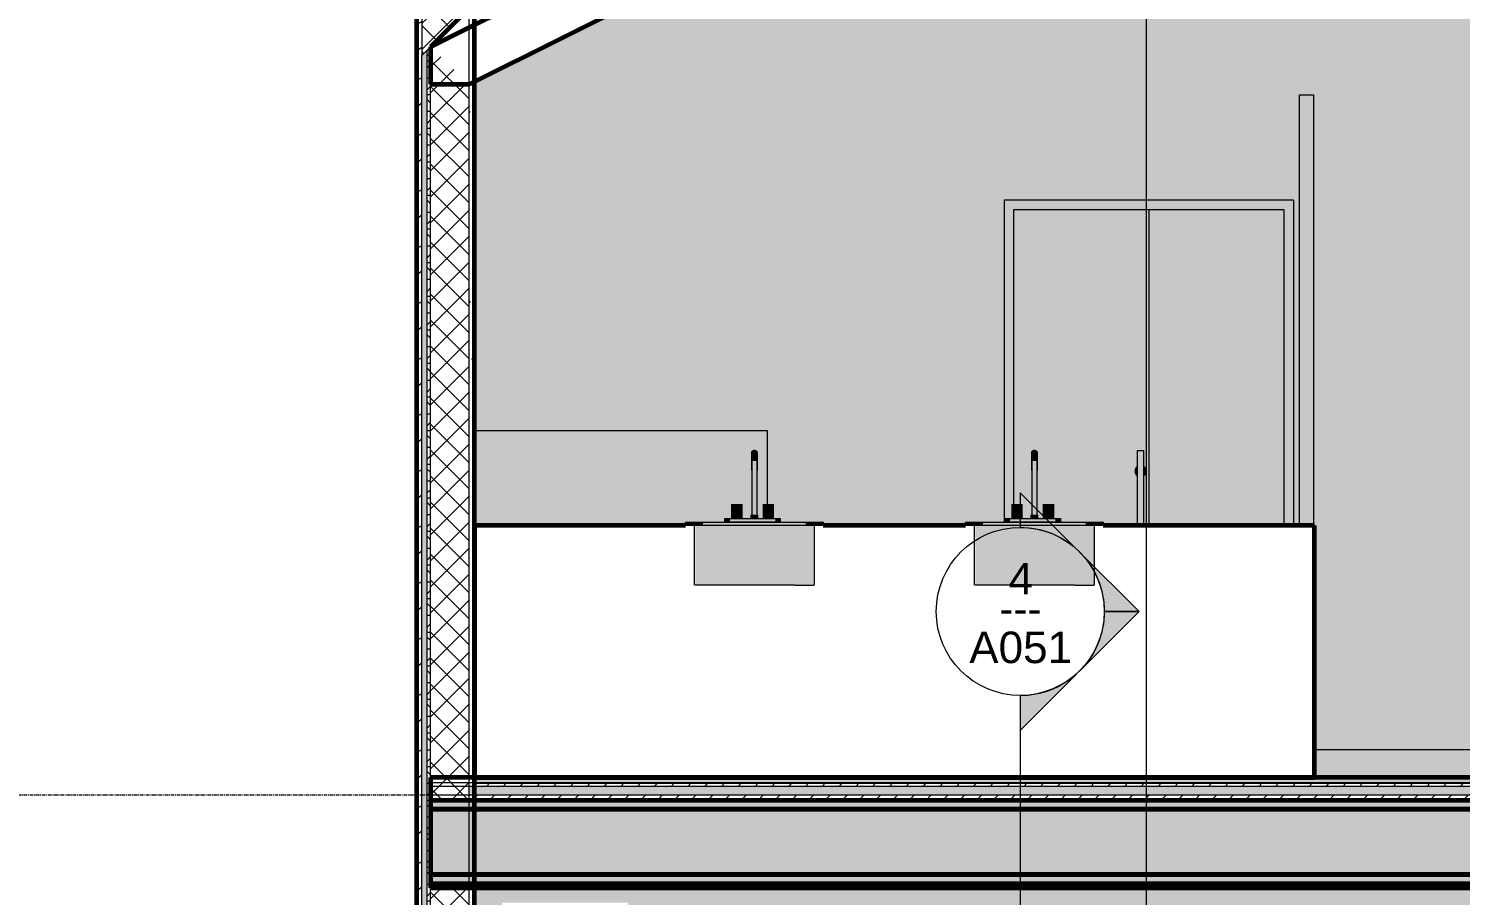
# Model space of a CAD drawing. Header units: inches. Extents: x -9046 to -8234, y -279 to 479.
# Drawn here: x -8933.5 to -8729, y 132.9 to 256.7 of the extents above; entities that cross this region are included whole.
import ezdxf

# ---------------------------------------------------------------- set-up
doc = ezdxf.new("R2010")
doc.units = ezdxf.units.IN
doc.header["$MEASUREMENT"] = 0
doc.linetypes.add('Grid Line 1_2_', pattern=[0.875, 0.5, -0.125, 0.125, -0.125])
for name, color, linetype, lineweight in [('A-DOOR', 31, 'Continuous', 18), ('A-DOOR-1', 31, 'Continuous', 9), ('A-FLOR', 192, 'Continuous', 18), ('A-FLOR-1', 192, 'Continuous', 60), ('A-FLOR-LEVL-1', 51, 'Grid Line 1_2_', 9), ('A-FLOR-MCUT', 51, 'Continuous', 18), ('A-FLOR-PATT-1', 8, 'Continuous', 9), ('A-GENM', 5, 'Continuous', 9), ('A-ROOF', 132, 'Continuous', 18), ('A-ROOF-PATT-1', 132, 'Continuous', 9), ('A-WALL', 113, 'Continuous', 18), ('A-WALL-PATT-1', 111, 'Continuous', 9), ('G-ANNO-SYMB', 111, 'Continuous', 9), ('I-WALL', 2, 'Continuous', 18), ('I-WALL-1', 2, 'Continuous', 60), ('P-SANR-FIXT', 6, 'Continuous', 9), ('Q-CASE', 31, 'Continuous', 9), ('Q-CASE-1', 31, 'Continuous', 60), ('S-BEAM', 12, 'Continuous', 9), ('S-BEAM-1', 12, 'Continuous', 60)]:
    doc.layers.add(name, color=color, linetype=linetype, lineweight=lineweight)
doc.styles.add('Arial_1', font='arial.ttf', dxfattribs={"height": 4.5})
doc.styles.add('Century Gothic', font='ufonts.com_century-gothic.ttf', dxfattribs={"height": 4.5})
pattern_1 = [(0, (-8599.04, 127.346), (15.36, 3.84), [0.634, -10.886, 0.634, -10.886, -61.44]), (0, (-8599.04, 127.346), (15.36, 3.84), [-23.04, 0.634, -22.406, 0.634, -10.886, -26.88]), (0, (-8599.04, 127.346), (15.36, 3.84), [-57.6, 0.634, -7.046, 0.634, -18.566]), (120, (-8593.28, 129.266), (-11.005538, 11.38215), [0.634, -10.886, 0.634, -10.886, -61.44]), (120, (-8593.28, 129.266), (-11.005538, 11.38215), [-23.04, 0.634, -22.406, 0.634, -10.886, -26.88]), (120, (-8593.28, 129.266), (-11.005538, 11.38215), [-57.6, 0.634, -7.046, 0.634, -18.566]), (240, (-8591.36, 136.946), (-4.35446, -15.22215), [0.634, -10.886, 0.634, -10.886, -61.44]), (240, (-8591.36, 136.946), (-4.35446, -15.22215), [-23.04, 0.634, -22.406, 0.634, -10.886, -26.88]), (240, (-8591.36, 136.946), (-4.35446, -15.22215), [-57.6, 0.634, -7.046, 0.634, -18.566])]
pattern_2 = [(45, (-8599.04, 127.346), (-1.856155, 1.856155), []), (135, (-8599.04, 127.346), (-1.856155, -1.856155), [])]
pattern_3 = [(0, (-8599.04, 127.346), (0, 2.399), []), (315, (-8599.04, 127.346), (2.398506, 0), [3.393, -3.393]), (45, (-8599.04, 127.346), (2.398506, 0), [3.393, -3.393])]

# ---------------------------------------------------------------- blocks, each defined once
blk = doc.blocks.new('M_Sink Vanity-Square - 500 x 440mm-2318084-BUILDING SECTION - EAST_WEST - LOOKING SOUTH')
at = {"layer": 'P-SANR-FIXT'}
for points in [[(-8829.92, 194.94), (-8829.82, 194.94), (-8829.82, 196.5), (-8830, 196.45), (-8830.12, 196.34), (-8830.19, 196.15), (-8830.19, 196.03), (-8830.19, 195.47), (-8830.18, 194.94), (-8829.93, 194.94)], [(-8829.66, 194.94), (-8829.45, 194.94), (-8829.45, 195.56), (-8829.47, 196.25), (-8829.56, 196.38), (-8829.66, 196.46), (-8829.82, 196.5), (-8829.82, 194.94), (-8829.69, 194.94)], [(-8830.19, 187.25), (-8829.82, 187.25), (-8829.82, 194.94), (-8830.18, 194.94), (-8830.19, 189.21)], [(-8829.44, 187.25), (-8829.45, 194.94), (-8829.82, 194.94), (-8829.82, 187.25), (-8829.45, 187.25)], [(-8833.07, 186.74), (-8831.57, 186.74), (-8831.57, 188.75), (-8833.07, 188.75), (-8833.07, 186.86)], [(-8827.94, 186.74), (-8827.07, 186.74), (-8827.07, 188.75), (-8828.57, 188.75), (-8828.57, 186.74), (-8827.99, 186.74)], [(-8839.66, 185.75), (-8837.16, 185.75), (-8837.17, 186.25), (-8839.66, 186.25)], [(-8823.9, 185.75), (-8822.48, 185.75), (-8822.48, 186.25), (-8837.16, 186.25), (-8837.16, 185.75), (-8823.98, 185.75)], [(-8833.32, 186.25), (-8833.32, 186.74), (-8834.05, 186.74), (-8834.05, 186.25), (-8833.48, 186.25)], [(-8827.94, 186.25), (-8826.82, 186.25), (-8826.82, 186.74), (-8833.32, 186.74), (-8833.32, 186.25), (-8828.53, 186.25)], [(-8830.32, 186.74), (-8829.32, 186.74), (-8829.32, 187.25), (-8830.32, 187.25), (-8830.32, 186.86)], [(-8826.16, 186.25), (-8826.09, 186.25), (-8826.09, 186.74), (-8826.82, 186.74), (-8826.82, 186.25), (-8826.22, 186.25)], [(-8821.52, 185.75), (-8819.98, 185.75), (-8819.98, 186.25), (-8822.48, 186.25), (-8822.47, 185.75), (-8821.59, 185.75)], [(-8838.26, 177.25), (-8835.66, 177.25), (-8835.66, 185.75), (-8838.26, 185.75), (-8838.26, 179.79)], [(-8823.98, 177.25), (-8823.98, 185.75), (-8835.66, 185.75), (-8835.66, 177.25), (-8828.53, 177.25)], [(-8823.98, 177.25), (-8821.38, 177.25), (-8821.38, 185.75), (-8823.98, 185.75), (-8823.98, 179.79)]]:
    blk.add_hatch(color=256, dxfattribs=at).paths.add_polyline_path(points, flags=0)
for p, q in [((-8830.19, 194.94), (-8830.19, 187.25)), ((-8829.44, 187.25), (-8829.44, 194.94)), ((-8830.19, 193.63), (-8830.19, 192.25)), ((-8830.18, 192.25), (-8830.18, 192.25)), ((-8829.45, 192.25), (-8829.45, 192.25)), ((-8829.44, 192.25), (-8829.44, 193.63)), ((-8833.07, 188.75), (-8833.07, 186.74)), ((-8833.07, 188.75), (-8831.57, 188.75)), ((-8831.57, 186.74), (-8831.57, 188.75)), ((-8828.57, 188.75), (-8828.57, 186.74)), ((-8828.57, 188.75), (-8827.07, 188.75)), ((-8827.07, 186.74), (-8827.07, 188.75)), ((-8839.7, 186.25), (-8839.7, 185.75)), ((-8839.68, 186.25), (-8839.66, 186.25)), ((-8839.66, 186.25), (-8839.66, 185.75)), ((-8839.66, 186.25), (-8837.16, 186.25)), ((-8837.16, 186.25), (-8822.48, 186.25)), ((-8834.07, 186.74), (-8834.07, 186.25)), ((-8834.05, 186.74), (-8833.32, 186.74)), ((-8833.32, 186.74), (-8832.32, 186.74)), ((-8832.32, 186.25), (-8833.32, 186.25)), ((-8832.32, 186.74), (-8827.82, 186.74)), ((-8827.82, 186.25), (-8832.32, 186.25)), ((-8830.32, 187.25), (-8830.32, 186.74)), ((-8830.32, 187.25), (-8829.32, 187.25)), ((-8829.32, 186.74), (-8829.32, 187.25)), ((-8827.82, 186.74), (-8826.82, 186.74)), ((-8826.82, 186.25), (-8827.82, 186.25)), ((-8826.82, 186.74), (-8826.09, 186.74)), ((-8826.07, 186.25), (-8826.07, 186.74)), ((-8822.48, 186.25), (-8819.98, 186.25)), ((-8819.98, 185.75), (-8819.98, 186.25)), ((-8819.98, 186.25), (-8819.96, 186.25)), ((-8819.94, 185.75), (-8819.94, 186.25)), ((-8837.16, 185.75), (-8839.66, 185.75)), ((-8838.41, 185.75), (-8838.41, 177.25)), ((-8822.48, 185.75), (-8837.16, 185.75)), ((-8819.98, 185.75), (-8822.48, 185.75)), ((-8821.23, 177.25), (-8821.23, 185.75)), ((-8835.66, 177.25), (-8838.3, 177.25)), ((-8823.98, 177.25), (-8835.66, 177.25)), ((-8823.98, 177.25), (-8821.34, 177.25))]:
    blk.add_line(p, q, dxfattribs=at)
at = {"layer": 'P-SANR-FIXT', "flags": 128}
for points in [[(-8830.19, 196.14), (-8830.19, 196.15), (-8830.19, 196.17), (-8830.19, 196.18), (-8830.19, 196.2), (-8830.18, 196.21), (-8830.18, 196.23), (-8830.18, 196.24), (-8830.17, 196.26), (-8830.16, 196.27), (-8830.16, 196.28), (-8830.15, 196.3), (-8830.14, 196.31), (-8830.14, 196.32), (-8830.13, 196.34), (-8830.12, 196.35)], [(-8830.1, 196.37), (-8830.09, 196.38), (-8830.08, 196.39), (-8830.07, 196.4), (-8830.06, 196.41), (-8830.05, 196.42), (-8830.03, 196.43), (-8830.02, 196.44), (-8830.01, 196.45), (-8830, 196.46)], [(-8829.97, 196.47), (-8829.96, 196.47), (-8829.94, 196.48), (-8829.93, 196.48), (-8829.91, 196.49), (-8829.9, 196.49), (-8829.88, 196.49), (-8829.87, 196.5), (-8829.85, 196.5), (-8829.84, 196.5)], [(-8829.8, 196.5), (-8829.79, 196.5), (-8829.77, 196.5), (-8829.76, 196.5), (-8829.74, 196.49), (-8829.73, 196.49), (-8829.72, 196.49), (-8829.7, 196.48), (-8829.69, 196.48), (-8829.67, 196.47)], [(-8829.65, 196.46), (-8829.63, 196.45), (-8829.62, 196.44), (-8829.61, 196.43), (-8829.6, 196.43), (-8829.58, 196.42), (-8829.57, 196.41), (-8829.56, 196.4), (-8829.55, 196.39), (-8829.54, 196.38)], [(-8829.52, 196.35), (-8829.51, 196.34), (-8829.5, 196.33), (-8829.5, 196.31), (-8829.49, 196.3), (-8829.48, 196.29), (-8829.48, 196.27), (-8829.47, 196.26), (-8829.46, 196.25), (-8829.46, 196.23), (-8829.46, 196.22), (-8829.45, 196.2), (-8829.45, 196.19), (-8829.45, 196.17), (-8829.45, 196.16), (-8829.44, 196.14), (-8829.44, 196.13)], [(-8830.19, 196.12), (-8830.19, 196.12), (-8830.19, 196.12), (-8830.19, 196.12), (-8830.19, 196.11), (-8830.19, 196.1), (-8830.19, 196.09), (-8830.19, 196.08), (-8830.19, 196.06), (-8830.19, 196.05), (-8830.19, 196.03), (-8830.19, 196.01), (-8830.19, 195.99), (-8830.19, 195.97), (-8830.19, 195.94), (-8830.19, 195.92), (-8830.19, 195.89), (-8830.19, 195.86), (-8830.19, 195.83), (-8830.19, 195.8), (-8830.19, 195.76), (-8830.19, 195.73), (-8830.19, 195.69), (-8830.19, 195.66), (-8830.19, 195.62), (-8830.19, 195.58), (-8830.19, 195.54), (-8830.19, 195.5), (-8830.19, 195.45), (-8830.19, 195.41), (-8830.19, 195.37), (-8830.19, 195.32), (-8830.19, 195.28), (-8830.19, 195.23), (-8830.19, 195.19), (-8830.19, 195.14), (-8830.19, 195.09), (-8830.19, 195.05), (-8830.19, 195), (-8830.19, 194.95), (-8830.19, 194.94)], [(-8830.19, 196.1), (-8830.19, 196.11), (-8830.19, 196.12), (-8830.19, 196.12)], [(-8830.19, 193.63), (-8830.19, 193.72), (-8830.19, 193.82), (-8830.19, 193.92), (-8830.19, 194.02), (-8830.19, 194.12), (-8830.19, 194.22), (-8830.19, 194.32), (-8830.19, 194.41), (-8830.19, 194.51), (-8830.19, 194.6), (-8830.19, 194.69), (-8830.19, 194.78), (-8830.19, 194.87), (-8830.19, 194.95), (-8830.19, 195.04), (-8830.19, 195.12), (-8830.19, 195.2), (-8830.19, 195.27), (-8830.19, 195.35), (-8830.19, 195.42), (-8830.19, 195.49), (-8830.19, 195.55), (-8830.19, 195.61), (-8830.19, 195.67), (-8830.19, 195.73), (-8830.19, 195.78), (-8830.19, 195.83), (-8830.19, 195.88), (-8830.19, 195.92), (-8830.19, 195.96), (-8830.19, 195.99), (-8830.19, 196.02), (-8830.19, 196.05), (-8830.19, 196.07)], [(-8829.44, 194.94), (-8829.44, 194.98), (-8829.44, 195.03), (-8829.44, 195.08), (-8829.44, 195.13), (-8829.44, 195.17), (-8829.44, 195.22), (-8829.44, 195.27), (-8829.44, 195.31), (-8829.44, 195.36), (-8829.44, 195.4), (-8829.44, 195.44), (-8829.44, 195.49), (-8829.44, 195.53), (-8829.44, 195.57), (-8829.44, 195.61), (-8829.44, 195.65), (-8829.44, 195.68), (-8829.44, 195.72), (-8829.44, 195.76), (-8829.44, 195.79), (-8829.44, 195.82), (-8829.44, 195.85), (-8829.44, 195.88), (-8829.44, 195.91), (-8829.44, 195.94), (-8829.44, 195.96), (-8829.44, 195.98), (-8829.44, 196.01), (-8829.44, 196.03), (-8829.44, 196.04), (-8829.44, 196.06), (-8829.44, 196.08), (-8829.44, 196.09), (-8829.44, 196.1), (-8829.44, 196.11), (-8829.44, 196.11), (-8829.44, 196.12), (-8829.44, 196.12), (-8829.44, 196.12), (-8829.44, 196.12)], [(-8829.44, 196.12), (-8829.44, 196.12), (-8829.44, 196.11), (-8829.44, 196.09)], [(-8829.44, 196.05), (-8829.44, 196.03), (-8829.44, 196), (-8829.44, 195.96), (-8829.44, 195.93), (-8829.44, 195.89), (-8829.44, 195.84), (-8829.44, 195.79), (-8829.44, 195.74), (-8829.44, 195.69), (-8829.44, 195.63), (-8829.44, 195.57), (-8829.44, 195.5), (-8829.44, 195.44), (-8829.44, 195.37), (-8829.44, 195.29), (-8829.44, 195.22), (-8829.44, 195.14), (-8829.44, 195.06), (-8829.44, 194.98), (-8829.44, 194.89), (-8829.44, 194.8), (-8829.44, 194.71), (-8829.44, 194.62), (-8829.44, 194.53), (-8829.44, 194.44), (-8829.44, 194.34), (-8829.44, 194.25), (-8829.44, 194.15), (-8829.44, 194.05), (-8829.44, 193.95), (-8829.44, 193.85), (-8829.44, 193.75), (-8829.44, 193.65), (-8829.44, 193.63)]]:
    blk.add_lwpolyline(points, dxfattribs=at)
blk = doc.blocks.new('OD_CW_Base Cabinet - OD_CW_Base Cabinet-2149682-BUILDING SECTION - EAST_WEST - LOOKING SOUTH')
at = {"layer": 'Q-CASE-1'}
for p, q in [((-8869.82, 185.75), (-8869.82, 149.75)), ((-8839.66, 185.75), (-8869.82, 185.75)), ((-8799.66, 185.75), (-8819.98, 185.75)), ((-8749.82, 185.75), (-8779.98, 185.75)), ((-8749.82, 149.75), (-8749.82, 185.75)), ((-8869.82, 149.75), (-8749.82, 149.75))]:
    blk.add_line(p, q, dxfattribs=at)
blk = doc.blocks.new('M_Sink Vanity-Square - 500 x 440mm-2318085-BUILDING SECTION - EAST_WEST - LOOKING SOUTH')
at = {"layer": 'P-SANR-FIXT'}
for points in [[(-8789.93, 194.94), (-8789.82, 194.94), (-8789.82, 196.5), (-8790, 196.45), (-8790.12, 196.34), (-8790.19, 196.15), (-8790.19, 196.03), (-8790.19, 195.47), (-8790.18, 194.94), (-8789.95, 194.94)], [(-8789.66, 194.94), (-8789.45, 194.94), (-8789.45, 195.56), (-8789.47, 196.25), (-8789.56, 196.38), (-8789.66, 196.46), (-8789.82, 196.5), (-8789.82, 194.94), (-8789.69, 194.94)], [(-8790.19, 187.25), (-8789.82, 187.25), (-8789.82, 194.94), (-8790.18, 194.94), (-8790.19, 189.21)], [(-8789.63, 187.25), (-8789.44, 187.25), (-8789.45, 194.94), (-8789.82, 194.94), (-8789.82, 187.25), (-8789.71, 187.25)], [(-8792.69, 186.74), (-8791.57, 186.74), (-8791.57, 188.75), (-8793.07, 188.75), (-8793.07, 186.74), (-8792.77, 186.74)], [(-8787.07, 186.74), (-8787.07, 188.75), (-8788.57, 188.75), (-8788.57, 186.74), (-8787.11, 186.74)], [(-8798.05, 185.75), (-8797.16, 185.75), (-8797.17, 186.25), (-8799.66, 186.25), (-8799.66, 185.75), (-8798.12, 185.75)], [(-8784.56, 185.75), (-8782.48, 185.75), (-8782.48, 186.25), (-8797.16, 186.25), (-8797.16, 185.75), (-8786.88, 185.75)], [(-8793.82, 186.25), (-8793.32, 186.25), (-8793.32, 186.74), (-8794.05, 186.74), (-8794.05, 186.25), (-8793.91, 186.25)], [(-8791.51, 186.25), (-8786.82, 186.25), (-8786.82, 186.74), (-8793.32, 186.74), (-8793.32, 186.25), (-8792.32, 186.25)], [(-8790.32, 186.74), (-8789.32, 186.74), (-8789.32, 187.25), (-8790.32, 187.25), (-8790.32, 186.86)], [(-8786.09, 186.25), (-8786.09, 186.74), (-8786.82, 186.74), (-8786.82, 186.25), (-8786.16, 186.25)], [(-8782.48, 185.75), (-8779.98, 185.75), (-8779.98, 186.25), (-8782.48, 186.25)], [(-8798.26, 177.25), (-8795.66, 177.25), (-8795.66, 185.75), (-8798.26, 185.75), (-8798.26, 177.44)], [(-8793.16, 177.25), (-8783.98, 177.25), (-8783.98, 185.75), (-8795.66, 185.75), (-8795.66, 177.25), (-8795.01, 177.25)], [(-8781.38, 177.25), (-8781.38, 185.75), (-8783.98, 185.75), (-8783.98, 177.25), (-8781.44, 177.25)]]:
    blk.add_hatch(color=256, dxfattribs=at).paths.add_polyline_path(points, flags=0)
for p, q in [((-8790.19, 194.94), (-8790.19, 187.25)), ((-8789.44, 187.25), (-8789.44, 194.94)), ((-8790.19, 193.62), (-8790.19, 192.25)), ((-8790.18, 192.25), (-8790.18, 192.25)), ((-8789.45, 192.25), (-8789.45, 192.25)), ((-8789.44, 192.25), (-8789.44, 193.62)), ((-8793.07, 188.75), (-8793.07, 186.74)), ((-8793.07, 188.75), (-8791.57, 188.75)), ((-8791.57, 186.74), (-8791.57, 188.75)), ((-8788.57, 188.75), (-8788.57, 186.74)), ((-8788.57, 188.75), (-8787.07, 188.75)), ((-8787.07, 186.74), (-8787.07, 188.75)), ((-8799.7, 186.25), (-8799.7, 185.75)), ((-8799.68, 186.25), (-8799.66, 186.25)), ((-8799.66, 186.25), (-8799.66, 185.75)), ((-8799.66, 186.25), (-8797.16, 186.25)), ((-8797.16, 186.25), (-8782.48, 186.25)), ((-8794.07, 186.74), (-8794.07, 186.25)), ((-8794.05, 186.74), (-8793.32, 186.74)), ((-8793.32, 186.74), (-8792.32, 186.74)), ((-8792.32, 186.25), (-8793.32, 186.25)), ((-8792.32, 186.74), (-8787.82, 186.74)), ((-8787.82, 186.25), (-8792.32, 186.25)), ((-8790.32, 187.25), (-8790.32, 186.74)), ((-8790.32, 187.25), (-8789.32, 187.25)), ((-8789.32, 186.74), (-8789.32, 187.25)), ((-8787.82, 186.74), (-8786.82, 186.74)), ((-8786.82, 186.25), (-8787.82, 186.25)), ((-8786.82, 186.74), (-8786.09, 186.74)), ((-8786.07, 186.25), (-8786.07, 186.74)), ((-8782.48, 186.25), (-8779.98, 186.25)), ((-8779.98, 185.75), (-8779.98, 186.25)), ((-8779.98, 186.25), (-8779.96, 186.25)), ((-8779.94, 185.75), (-8779.94, 186.25)), ((-8797.16, 185.75), (-8799.66, 185.75)), ((-8798.41, 185.75), (-8798.41, 177.25)), ((-8782.48, 185.75), (-8797.16, 185.75)), ((-8779.98, 185.75), (-8782.48, 185.75)), ((-8781.23, 177.25), (-8781.23, 185.75)), ((-8795.66, 177.25), (-8798.3, 177.25)), ((-8783.98, 177.25), (-8795.66, 177.25)), ((-8783.98, 177.25), (-8781.34, 177.25))]:
    blk.add_line(p, q, dxfattribs=at)
at = {"layer": 'P-SANR-FIXT', "flags": 128}
for points in [[(-8790.19, 196.14), (-8790.19, 196.15), (-8790.19, 196.17), (-8790.19, 196.18), (-8790.19, 196.2), (-8790.18, 196.21), (-8790.18, 196.23), (-8790.18, 196.24), (-8790.17, 196.26), (-8790.16, 196.27), (-8790.16, 196.28), (-8790.15, 196.3), (-8790.14, 196.31), (-8790.14, 196.32), (-8790.13, 196.34), (-8790.12, 196.35)], [(-8790.1, 196.37), (-8790.09, 196.38), (-8790.08, 196.39), (-8790.07, 196.4), (-8790.06, 196.41), (-8790.05, 196.42), (-8790.03, 196.43), (-8790.02, 196.44), (-8790.01, 196.45), (-8790, 196.46)], [(-8789.97, 196.47), (-8789.96, 196.47), (-8789.94, 196.48), (-8789.93, 196.48), (-8789.91, 196.49), (-8789.9, 196.49), (-8789.88, 196.49), (-8789.87, 196.5), (-8789.85, 196.5), (-8789.84, 196.5)], [(-8789.8, 196.5), (-8789.79, 196.5), (-8789.77, 196.5), (-8789.76, 196.5), (-8789.74, 196.49), (-8789.73, 196.49), (-8789.72, 196.49), (-8789.7, 196.48), (-8789.69, 196.48), (-8789.67, 196.47)], [(-8789.65, 196.46), (-8789.63, 196.45), (-8789.62, 196.44), (-8789.61, 196.43), (-8789.6, 196.43), (-8789.58, 196.42), (-8789.57, 196.41), (-8789.56, 196.4), (-8789.55, 196.39), (-8789.54, 196.38)], [(-8789.52, 196.35), (-8789.51, 196.34), (-8789.5, 196.33), (-8789.5, 196.31), (-8789.49, 196.3), (-8789.48, 196.29), (-8789.48, 196.27), (-8789.47, 196.26), (-8789.46, 196.25), (-8789.46, 196.23), (-8789.46, 196.22), (-8789.45, 196.2), (-8789.45, 196.19), (-8789.45, 196.17), (-8789.45, 196.16), (-8789.44, 196.14), (-8789.44, 196.13)], [(-8790.19, 196.12), (-8790.19, 196.12), (-8790.19, 196.12), (-8790.19, 196.12), (-8790.19, 196.11), (-8790.19, 196.1), (-8790.19, 196.09), (-8790.19, 196.08), (-8790.19, 196.06), (-8790.19, 196.05), (-8790.19, 196.03), (-8790.19, 196.01), (-8790.19, 195.99), (-8790.19, 195.97), (-8790.19, 195.94), (-8790.19, 195.92), (-8790.19, 195.89), (-8790.19, 195.86), (-8790.19, 195.83), (-8790.19, 195.8), (-8790.19, 195.76), (-8790.19, 195.73), (-8790.19, 195.69), (-8790.19, 195.66), (-8790.19, 195.62), (-8790.19, 195.58), (-8790.19, 195.54), (-8790.19, 195.5), (-8790.19, 195.45), (-8790.19, 195.41), (-8790.19, 195.37), (-8790.19, 195.32), (-8790.19, 195.28), (-8790.19, 195.23), (-8790.19, 195.19), (-8790.19, 195.14), (-8790.19, 195.09), (-8790.19, 195.05), (-8790.19, 195), (-8790.19, 194.95), (-8790.19, 194.94)], [(-8790.19, 196.1), (-8790.19, 196.11), (-8790.19, 196.12), (-8790.19, 196.12)], [(-8790.19, 193.62), (-8790.19, 193.72), (-8790.19, 193.82), (-8790.19, 193.92), (-8790.19, 194.02), (-8790.19, 194.12), (-8790.19, 194.22), (-8790.19, 194.32), (-8790.19, 194.41), (-8790.19, 194.51), (-8790.19, 194.6), (-8790.19, 194.69), (-8790.19, 194.78), (-8790.19, 194.87), (-8790.19, 194.95), (-8790.19, 195.04), (-8790.19, 195.12), (-8790.19, 195.2), (-8790.19, 195.27), (-8790.19, 195.35), (-8790.19, 195.42), (-8790.19, 195.49), (-8790.19, 195.55), (-8790.19, 195.61), (-8790.19, 195.67), (-8790.19, 195.73), (-8790.19, 195.78), (-8790.19, 195.83), (-8790.19, 195.88), (-8790.19, 195.92), (-8790.19, 195.96), (-8790.19, 195.99), (-8790.19, 196.02), (-8790.19, 196.05), (-8790.19, 196.07)], [(-8789.44, 194.94), (-8789.44, 194.98), (-8789.44, 195.03), (-8789.44, 195.08), (-8789.44, 195.13), (-8789.44, 195.17), (-8789.44, 195.22), (-8789.44, 195.27), (-8789.44, 195.31), (-8789.44, 195.36), (-8789.44, 195.4), (-8789.44, 195.44), (-8789.44, 195.49), (-8789.44, 195.53), (-8789.44, 195.57), (-8789.44, 195.61), (-8789.44, 195.65), (-8789.44, 195.68), (-8789.44, 195.72), (-8789.44, 195.76), (-8789.44, 195.79), (-8789.44, 195.82), (-8789.44, 195.85), (-8789.44, 195.88), (-8789.44, 195.91), (-8789.44, 195.94), (-8789.44, 195.96), (-8789.44, 195.98), (-8789.44, 196.01), (-8789.44, 196.03), (-8789.44, 196.04), (-8789.44, 196.06), (-8789.44, 196.08), (-8789.44, 196.09), (-8789.44, 196.1), (-8789.44, 196.11), (-8789.44, 196.11), (-8789.44, 196.12), (-8789.44, 196.12), (-8789.44, 196.12), (-8789.44, 196.12)], [(-8789.44, 196.12), (-8789.44, 196.12), (-8789.44, 196.11), (-8789.44, 196.09)], [(-8789.44, 196.05), (-8789.44, 196.03), (-8789.44, 196), (-8789.44, 195.96), (-8789.44, 195.93), (-8789.44, 195.89), (-8789.44, 195.84), (-8789.44, 195.79), (-8789.44, 195.74), (-8789.44, 195.69), (-8789.44, 195.63), (-8789.44, 195.57), (-8789.44, 195.5), (-8789.44, 195.44), (-8789.44, 195.37), (-8789.44, 195.29), (-8789.44, 195.22), (-8789.44, 195.14), (-8789.44, 195.06), (-8789.44, 194.98), (-8789.44, 194.89), (-8789.44, 194.8), (-8789.44, 194.71), (-8789.44, 194.62), (-8789.44, 194.53), (-8789.44, 194.44), (-8789.44, 194.34), (-8789.44, 194.25), (-8789.44, 194.15), (-8789.44, 194.05), (-8789.44, 193.95), (-8789.44, 193.85), (-8789.44, 193.75), (-8789.44, 193.65), (-8789.44, 193.62)]]:
    blk.add_lwpolyline(points, dxfattribs=at)
blk = doc.blocks.new('Truss - Truss-2014843-BUILDING SECTION - EAST_WEST - LOOKING SOUTH')
at = {"layer": 'S-BEAM-1'}
for p, q in [((-8797.16, 333.01), (-8876.07, 254.11)), ((-8757.71, 313.29), (-8876.07, 254.11)), ((-8870.57, 248.75), (-8749.6, 309.23)), ((-8876.07, 254.11), (-8855.56, 264.36)), ((-8876.07, 254.11), (-8876.07, 248.75)), ((-8876.07, 248.75), (-8870.57, 248.75))]:
    blk.add_line(p, q, dxfattribs=at)
blk = doc.blocks.new('Generic Models 251 - Generic Models 251-2102961-BUILDING SECTION - EAST_WEST - LOOKING SOUTH')
at = {"layer": 'Q-CASE'}
blk.add_hatch(color=256, dxfattribs=at).paths.add_polyline_path([(-8763.74, 185.75), (-8754.18, 185.75), (-8754.18, 230.86), (-8773.48, 230.86), (-8773.48, 185.75), (-8772.99, 185.75)], flags=0)
blk = doc.blocks.new('Sliding_Door_Pocket_door_-_Wood_8628 - 1_00mx2_00m-2103771-BUILDING SECTION - EAST_WEST - LOOKING SOUTH')
at = {"layer": 'A-DOOR'}
for points in [[(-8754.18, 185.75), (-8752.81, 185.75), (-8752.81, 232.23), (-8794.14, 232.23), (-8794.14, 186.25), (-8794.05, 186.25), (-8794.05, 186.74), (-8793.07, 186.74), (-8793.07, 188.75), (-8792.77, 188.75), (-8792.77, 230.86), (-8754.18, 230.86), (-8754.18, 198.63)], [(-8773.48, 185.75), (-8773.48, 230.86), (-8792.77, 230.86), (-8792.77, 188.75), (-8791.57, 188.75), (-8791.57, 186.74), (-8790.32, 186.74), (-8790.32, 187.25), (-8790.19, 187.25), (-8790.17, 196.24), (-8790.08, 196.38), (-8789.98, 196.46), (-8789.82, 196.5), (-8789.66, 196.46), (-8789.52, 196.34), (-8789.45, 196.15), (-8789.45, 195.99), (-8789.45, 195.41), (-8789.45, 193.62), (-8789.44, 187.25), (-8789.32, 187.25), (-8789.32, 186.74), (-8788.57, 186.74), (-8788.57, 188.75), (-8787.07, 188.75), (-8787.07, 186.74), (-8786.09, 186.74), (-8786.09, 186.25), (-8779.98, 186.25), (-8779.98, 185.75), (-8775.13, 185.75), (-8775.13, 192.89), (-8775.21, 192.95), (-8775.34, 193.12), (-8775.42, 193.31), (-8775.44, 193.51), (-8775.42, 193.71), (-8775.31, 193.94), (-8775.21, 194.07), (-8775.13, 194.13), (-8775.11, 196.46), (-8774.18, 196.46), (-8774.18, 194.13), (-8774.1, 194.07), (-8773.97, 193.9), (-8773.9, 193.71), (-8773.87, 193.51), (-8773.9, 193.31), (-8773.97, 193.12), (-8774.1, 192.95), (-8774.18, 192.89), (-8774.18, 185.75)], [(-8775.13, 185.75), (-8774.18, 185.75), (-8774.2, 196.46), (-8775.13, 196.46), (-8775.13, 186.86)]]:
    blk.add_hatch(color=256, dxfattribs=at).paths.add_polyline_path(points, flags=0)
h = blk.add_hatch(color=256, dxfattribs=at)
h.paths.add_polyline_path([(-8774.18, 192.89), (-8774.1, 192.95), (-8773.97, 193.12), (-8773.9, 193.31), (-8773.87, 193.51), (-8773.9, 193.71), (-8773.99, 193.92), (-8774.1, 194.07), (-8774.18, 194.12), (-8774.18, 192.92)], flags=0)
h.paths.add_polyline_path([(-8775.13, 192.89), (-8775.13, 194.13), (-8775.21, 194.07), (-8775.34, 193.9), (-8775.42, 193.71), (-8775.44, 193.51), (-8775.42, 193.31), (-8775.31, 193.08), (-8775.21, 192.95)], flags=0)
for p, q in [((-8752.81, 232.23), (-8794.14, 232.23)), ((-8794.14, 232.23), (-8794.14, 186.25)), ((-8752.81, 232.23), (-8752.81, 185.75)), ((-8792.77, 188.75), (-8792.77, 230.86)), ((-8792.77, 230.86), (-8754.18, 230.86)), ((-8773.48, 230.86), (-8773.48, 185.75)), ((-8754.18, 230.86), (-8754.18, 185.75))]:
    blk.add_line(p, q, dxfattribs=at)
at = {"layer": 'A-DOOR-1'}
for p, q in [((-8775.13, 196.46), (-8775.13, 185.75)), ((-8775.13, 196.46), (-8774.18, 196.46)), ((-8774.18, 185.75), (-8774.18, 196.46))]:
    blk.add_line(p, q, dxfattribs=at)
for start, end in [(127.2426, 180), (180, 232.7574), (0, 52.7574), (307.2426, 0)]:
    blk.add_arc((-8774.66, 193.51), 0.787, start, end, dxfattribs=at)
blk = doc.blocks.new('Generic Models 252 - Generic Models 251-2131746-BUILDING SECTION - EAST_WEST - LOOKING SOUTH')
at = {"layer": 'A-GENM'}
blk.add_hatch(color=256, dxfattribs=at).paths.add_polyline_path([(-8749.82, 149.75), (-8725.56, 149.75), (-8725.56, 153.75), (-8749.82, 153.75)], flags=0)
h = blk.add_hatch(color=256, dxfattribs=at)
h.paths.add_polyline_path([(-8725.56, 149.75), (-8713.11, 149.75), (-8713.26, 149.94), (-8713.75, 150.35), (-8714.37, 150.68), (-8715.03, 150.89), (-8715.61, 150.97), (-8716.2, 150.89), (-8716.7, 150.63), (-8717.4, 151.21), (-8717.35, 151.25), (-8725.13, 151.25), (-8725.13, 153.75), (-8725.56, 153.75)], flags=0)
h.paths.add_polyline_path([(-8705.88, 149.75), (-8705.88, 151.25), (-8708.72, 151.25), (-8709.05, 150.67), (-8709.8, 149.75), (-8708.2, 149.75)], flags=0)
for p, q in [((-8749.82, 153.75), (-8725.56, 153.75)), ((-8725.56, 153.75), (-8717.3, 153.75)), ((-8725.56, 153.75), (-8725.56, 149.75)), ((-8717.3, 153.75), (-8707.35, 153.75)), ((-8707.35, 153.75), (-8705.88, 153.75))]:
    blk.add_line(p, q, dxfattribs=at)
blk = doc.blocks.new('Plywood Web Joist - 11 7_8_ TJI360 _ 16_ O_C_-2000566-BUILDING SECTION - EAST_WEST - LOOKING SOUTH')
at = {"layer": 'S-BEAM'}
blk.add_hatch(color=256, dxfattribs=at).paths.add_polyline_path([(-8704.88, 135.9), (-8626.63, 135.9), (-8626.63, 145.25), (-8876.07, 145.25), (-8876.07, 135.9), (-8708.2, 135.9)], flags=0)
at = {"layer": 'S-BEAM-1'}
for p, q in [((-8626.63, 146.5), (-8876.07, 146.5)), ((-8876.07, 146.5), (-8876.07, 145.25)), ((-8876.07, 145.25), (-8626.63, 145.25)), ((-8626.63, 145.25), (-8876.07, 145.25)), ((-8876.07, 145.25), (-8876.07, 135.9)), ((-8626.63, 135.9), (-8876.07, 135.9)), ((-8876.07, 135.9), (-8876.07, 134.62)), ((-8876.07, 135.9), (-8626.63, 135.9)), ((-8876.07, 134.62), (-8626.63, 134.62))]:
    blk.add_line(p, q, dxfattribs=at)
blk = doc.blocks.new('Section - Section Head - Filled-22785-BUILDING SECTION - EAST_WEST - LOOKING SOUTH')
at = {"layer": 'G-ANNO-SYMB'}
h = blk.add_hatch(color=256, dxfattribs=at)
edge = h.paths.add_edge_path(flags=0)
edge.add_arc((-8600.17, 457.96), 12.02, 90, 132.0784, ccw=False)
edge.add_line((-8600.17, 469.98), (-8600.17, 474.93))
edge.add_line((-8600.17, 474.93), (-8608.22, 466.88))
h = blk.add_hatch(color=256, dxfattribs=at)
edge = h.paths.add_edge_path(flags=0)
edge.add_line((-8608.65, 466.45), (-8617.14, 457.96))
edge.add_line((-8617.14, 457.96), (-8612.17, 457.96))
edge.add_arc((-8600.17, 457.96), 12, 135, 180, ccw=False)
h = blk.add_hatch(color=256, dxfattribs=at)
edge = h.paths.add_edge_path(flags=0)
edge.add_arc((-8600.17, 457.96), 12, 180, 225, ccw=False)
edge.add_line((-8612.17, 457.96), (-8617.14, 457.96))
edge.add_line((-8617.14, 457.96), (-8608.65, 449.47))
h = blk.add_hatch(color=256, dxfattribs=at)
edge = h.paths.add_edge_path(flags=0)
edge.add_line((-8608.22, 449.04), (-8600.17, 440.99))
edge.add_line((-8600.17, 440.99), (-8600.17, 445.94))
edge.add_arc((-8600.17, 457.96), 12.02, 227.9216, 270, ccw=False)
for p, q in [((-8608.22, 466.88), (-8600.17, 474.93)), ((-8600.17, 474.93), (-8600.17, 469.98)), ((-8617.14, 457.96), (-8608.65, 466.45)), ((-8612.17, 457.96), (-8617.14, 457.96)), ((-8608.65, 449.47), (-8617.14, 457.96)), ((-8617.14, 457.96), (-8612.17, 457.96)), ((-8600.17, 440.99), (-8608.22, 449.04)), ((-8600.17, 445.94), (-8600.17, 440.99))]:
    blk.add_line(p, q, dxfattribs=at)
for centre, radius, start, end in [((-8600.17, 457.98), 12, 90, 270), ((-8600.17, 457.96), 12.02, 90, 132.0784), ((-8600.17, 457.98), 12, 270, 90), ((-8600.17, 457.96), 12, 135, 180), ((-8600.17, 457.96), 12, 180, 225), ((-8600.17, 457.96), 12.02, 227.9216, 270)]:
    blk.add_arc(centre, radius, start, end, dxfattribs=at)

msp = doc.modelspace()

# ---------------------------------------------------------------- hatches: boundary and pattern name
at = {"layer": 'A-FLOR'}
for points in [[(-8708.19848, 149), (-8704.88188, 149), (-8704.88188, 149.75), (-8869.81938, 149.75), (-8869.81938, 149), (-8745.22448, 149)], [(-8708.19848, 147.25), (-8704.88188, 147.25), (-8704.88188, 148.5), (-8870.56938, 148.5), (-8870.56938, 147.25), (-8745.22448, 147.25)]]:
    msp.add_hatch(color=256, dxfattribs=at).paths.add_polyline_path(points, flags=0)
at = {"layer": 'A-FLOR-PATT-1'}
h = msp.add_hatch(dxfattribs=at)
h.set_pattern_fill('FP_9', color=256, style=0, pattern_type=2)
h.set_pattern_definition(pattern_3)
h.paths.add_polyline_path([(-8868.67863, 148.5), (-8704.88188, 148.5), (-8704.88188, 149), (-8869.81938, 149), (-8869.81938, 148.5)], flags=0)
h = msp.add_hatch(dxfattribs=at)
h.set_pattern_fill('FP_10', color=256, style=0, pattern_type=2)
h.set_pattern_definition([(161.57, (-8598.8, 127.586), (-1.9204512, 0.0001504), [0, -13.661, 1.517, 0]), (18.43, (-8599.28, 127.586), (-1.9204512, -0.0001504), [0, -13.661, 1.517, 0]), (108.43, (-8598.8, 127.586), (0.9599691, -4.8007366), [4.553, -10.625]), (71.57, (-8599.28, 127.586), (0.9599691, 4.8007366), [4.553, -10.625])])
h.paths.add_polyline_path([(-8856.30248, 134.625), (-8704.88188, 134.625), (-8704.88188, 135.9039), (-8876.06938, 135.9039), (-8876.06938, 134.625), (-8869.81938, 134.625)], flags=0)
h.paths.add_polyline_path([(-8737.94438, 145.25), (-8704.88188, 145.25), (-8704.88188, 146.5), (-8876.06938, 146.5), (-8876.06938, 145.25), (-8745.22448, 145.25)], flags=0)
h = msp.add_hatch(dxfattribs=at)
h.set_pattern_fill('FP_9', color=256, style=0, pattern_type=2)
h.set_pattern_definition(pattern_3)
h.paths.add_polyline_path([(-8704.99591, 146.5), (-8704.88188, 146.5), (-8704.88188, 147.25), (-8869.81938, 147.25), (-8869.81938, 146.5), (-8708.19848, 146.5)], flags=0)
h = msp.add_hatch(dxfattribs=at)
h.set_pattern_fill('FP_2', color=256, style=0, pattern_type=2)
h.set_pattern_definition(pattern_1)
h.paths.add_polyline_path([(-8856.30248, 134), (-8704.88188, 134), (-8704.88188, 134.625), (-8869.81938, 134.625), (-8869.81938, 134), (-8866.56938, 134)], flags=0)
at = {"layer": 'A-ROOF-PATT-1'}
h = msp.add_hatch(dxfattribs=at)
h.set_pattern_fill('FP_14', color=256, style=0, pattern_type=2)
h.set_pattern_definition(pattern_2)
h.paths.add_polyline_path([(-8877.31938, 252.85575), (-8749.60063, 380.5745), (-8628.63188, 259.62383), (-8628.63188, 260.91389), (-8623.13188, 265.00698), (-8623.13188, 254.10575), (-8622.63188, 253.60575), (-8622.63188, 258.83834), (-8621.88188, 265.93722), (-8749.60063, 393.65597), (-8877.31938, 265.93722), (-8877.31938, 253.04509)], flags=0)
at = {"layer": 'A-WALL-PATT-1'}
h = msp.add_hatch(dxfattribs=at)
h.set_pattern_fill('FP_12', color=256, style=0, pattern_type=2)
h.set_pattern_definition([(216.87, (-8595.842, 135.343), (23.9897714, 15.993643), [3.998, -35.986]), (206.565, (-8591.043, 132.944), (-7.99708, -7.99662), [8.941, -8.941]), (198.435, (-8591.043, 128.945), (-15.993845, -7.997098), [5.058, -20.23])])
h.paths.add_polyline_path([(-8878.06938, 29), (-8877.31938, 29), (-8877.31938, 266.64433), (-8878.06938, 265.89433), (-8878.06938, 29.11586)], flags=0)
h = msp.add_hatch(dxfattribs=at)
h.set_pattern_fill('FP_9', color=256, style=0, pattern_type=2)
h.set_pattern_definition(pattern_3)
h.paths.add_polyline_path([(-8876.56934, 29), (-8876.06938, 29), (-8876.06938, 254.10575), (-8876.56938, 253.60575), (-8876.56938, 29)], flags=0)
h = msp.add_hatch(dxfattribs=at)
h.set_pattern_fill('FP_14', color=256, style=0, pattern_type=2)
h.set_pattern_definition(pattern_2)
h.paths.add_polyline_path([(-8870.56938, 29), (-8870.56938, 134.625), (-8876.06938, 134.625), (-8876.06938, 29)], flags=0)
h.paths.add_polyline_path([(-8876.06938, 146.5), (-8870.56938, 146.5), (-8870.56938, 248.75), (-8876.06938, 254.10575), (-8876.06938, 147.25)], flags=0)
h = msp.add_hatch(dxfattribs=at)
h.set_pattern_fill('FP_2', color=256, style=0, pattern_type=2)
h.set_pattern_definition(pattern_1)
h.paths.add_polyline_path([(-8869.81938, 29), (-8869.81938, 62.375), (-8869.94438, 62.375), (-8869.94438, 110.375), (-8869.81938, 110.375), (-8869.83873, 134.625), (-8870.56938, 134.625), (-8870.56938, 29)], flags=0)
h.paths.add_polyline_path([(-8870.56938, 146.5), (-8869.81938, 146.5), (-8869.81938, 147.25), (-8870.56938, 147.25)], flags=0)
h.paths.add_polyline_path([(-8870.56938, 148.5), (-8869.81938, 148.5), (-8869.81938, 249.125), (-8870.56938, 248.75), (-8870.56938, 148.87714)], flags=0)
at = {"layer": 'I-WALL'}
h = msp.add_hatch(color=256, dxfattribs=at)
h.paths.add_polyline_path([(-8725.13188, 153.75), (-8725.13188, 247.25), (-8704.88188, 247.25), (-8704.88188, 286.875), (-8749.60063, 309.23437), (-8869.81938, 249.125), (-8869.81938, 199.25), (-8827.94438, 199.25), (-8827.94438, 188.75), (-8827.06938, 188.75), (-8827.06938, 186.74213), (-8826.08819, 186.74213), (-8826.08819, 186.25), (-8819.97686, 186.25), (-8819.97686, 185.75), (-8799.6619, 185.75), (-8799.6619, 186.25), (-8794.14492, 186.25), (-8794.14492, 232.23425), (-8752.80634, 232.23425), (-8752.80634, 185.75), (-8751.94285, 185.75), (-8751.94285, 247.25), (-8749.94285, 247.25), (-8749.94285, 185.75), (-8749.81938, 185.75), (-8749.81938, 153.75), (-8725.56486, 153.75)], flags=0)
h.paths.add_polyline_path([(-8855.56328, 264.35879), (-8757.70638, 313.28725), (-8790.32535, 329.59673), (-8853.98486, 265.93722)], flags=0)
h.paths.add_polyline_path([(-8704.88188, 294.98075), (-8704.88188, 325.6027), (-8708.87592, 329.59673), (-8741.49489, 313.28725), (-8708.19848, 296.63905)], flags=0)
h.paths.add_polyline_path([(-8749.60063, 317.34012), (-8714.27975, 335.00056), (-8749.60063, 370.32145), (-8784.92152, 335.00056), (-8751.33319, 318.2064)], flags=0)
for points in [[(-8876.56938, 29), (-8876.56938, 253.60575), (-8877.31938, 252.85575), (-8877.31938, 29)], [(-8749.94285, 185.75), (-8749.94285, 247.25), (-8751.94285, 247.25), (-8751.94285, 185.75)], [(-8869.81938, 185.75), (-8839.6619, 185.75), (-8839.6619, 186.25), (-8834.05058, 186.25), (-8834.05058, 186.74213), (-8833.06938, 186.74213), (-8833.06938, 188.75), (-8831.56938, 188.75), (-8831.56938, 186.74213), (-8830.31938, 186.74213), (-8830.31938, 187.25), (-8830.19438, 187.25), (-8830.16897, 196.2417), (-8830.08296, 196.38242), (-8829.98209, 196.46286), (-8829.81938, 196.5), (-8829.65668, 196.46286), (-8829.51507, 196.3357), (-8829.44875, 196.1494), (-8829.44985, 195.99283), (-8829.44686, 195.40826), (-8829.45218, 193.625), (-8829.44438, 187.25), (-8829.31938, 187.25), (-8829.31938, 186.74213), (-8828.56938, 186.74213), (-8828.56938, 188.75), (-8827.94438, 188.75), (-8827.94438, 199.25), (-8869.81938, 199.25)]]:
    msp.add_hatch(color=256, dxfattribs=at).paths.add_polyline_path(points, flags=0)
h = msp.add_hatch(color=256, dxfattribs=at)
h.paths.add_polyline_path([(-8844.56938, 4.875), (-8844.56938, 8.875), (-8847.56938, 8.875), (-8847.56938, 4.875), (-8845.56938, 4.875)], flags=0)
h.paths.add_polyline_path([(-8868.56938, 29), (-8868.56938, 40.875), (-8799.44438, 40.88758), (-8799.44438, 41.75), (-8763.69438, 41.75), (-8763.69438, 40.875), (-8732.81938, 40.875), (-8732.81938, 62.375), (-8869.81938, 62.375), (-8869.81938, 29)], flags=0)
h.paths.add_polyline_path([(-8732.81938, 76.875), (-8698.69438, 76.875), (-8698.69438, 134), (-8869.81938, 134), (-8869.81938, 110.375), (-8732.81938, 110.375), (-8732.81938, 104.45486)], flags=0)
h.paths.add_polyline_path([(-8865.84834, 121.875), (-8865.84834, 131.875), (-8847.84834, 131.875), (-8847.84834, 121.875), (-8858.94438, 121.875)], flags=0)
h.paths.add_polyline_path([(-8708.19848, 121.875), (-8719.31938, 121.875), (-8719.31938, 131.875), (-8701.31938, 131.875), (-8701.31938, 121.875), (-8704.14636, 121.875)], flags=0)

# ---------------------------------------------------------------- linework, layer by layer
at = {"layer": 'A-FLOR-1'}
for p, q in [((-8622.63188, 149.75), (-8876.06938, 149.75)), ((-8876.06938, 149.75), (-8876.06938, 134)), ((-8876.06938, 134), (-8622.63188, 134))]:
    msp.add_line(p, q, dxfattribs=at)
at = {"layer": 'A-FLOR-LEVL-1'}
msp.add_line((-8237.20435, 147.25), (-9030.84431, 147.25), dxfattribs=at)
at = {"layer": 'A-FLOR-MCUT'}
for p, q in [((-8622.63188, 149), (-8876.06938, 149)), ((-8622.63188, 148.5), (-8876.06938, 148.5)), ((-8622.63188, 147.25), (-8876.06938, 147.25)), ((-8622.63188, 146.5), (-8876.06938, 146.5)), ((-8622.63188, 134.625), (-8876.06938, 134.625))]:
    msp.add_line(p, q, dxfattribs=at)
at = {"layer": 'A-ROOF'}
msp.add_line((-8877.31938, 266.64433), (-8877.31938, 252.85575), dxfattribs=at)
at = {"layer": 'A-WALL'}
for p, q in [((-8869.81938, 260.35575), (-8877.31938, 252.85575)), ((-8870.56938, 29), (-8870.56938, 259.60575)), ((-8876.56938, 29), (-8876.56938, 253.60575)), ((-8876.06938, 29), (-8876.06938, 254.10575)), ((-8877.31938, 29), (-8877.31938, 252.85575))]:
    msp.add_line(p, q, dxfattribs=at)
at = {"layer": 'G-ANNO-SYMB'}
for p, q in [((-8773.84586, 384.37598), (-8773.84586, -196.89908)), ((-8791.84586, 161.46414), (-8791.84586, -54.38721))]:
    msp.add_line(p, q, dxfattribs=at)
at = {"layer": 'I-WALL'}
for p, q in [((-8751.94285, 185.75), (-8751.94285, 247.25)), ((-8751.94285, 247.25), (-8749.94285, 247.25)), ((-8749.94285, 247.25), (-8749.94285, 185.75)), ((-8827.94438, 199.25), (-8869.81938, 199.25)), ((-8827.94438, 188.75), (-8827.94438, 199.25))]:
    msp.add_line(p, q, dxfattribs=at)
at = {"layer": 'I-WALL-1'}
for p, q in [((-8878.06938, 265.89433), (-8878.06938, 29)), ((-8869.81938, 29), (-8869.81938, 259.29509))]:
    msp.add_line(p, q, dxfattribs=at)

# ---------------------------------------------------------------- block references
at = {"layer": 'A-DOOR'}
msp.add_blockref('Sliding_Door_Pocket_door_-_Wood_8628 - 1_00mx2_00m-2103771-BUILDING SECTION - EAST_WEST - LOOKING SOUTH', (0, 0), dxfattribs=at)
at = {"layer": 'A-GENM'}
msp.add_blockref('Generic Models 252 - Generic Models 251-2131746-BUILDING SECTION - EAST_WEST - LOOKING SOUTH', (0, 0), dxfattribs=at)
at = {"layer": 'G-ANNO-SYMB', "extrusion": (0, 0, -1)}
msp.add_blockref('Section - Section Head - Filled-22785-BUILDING SECTION - EAST_WEST - LOOKING SOUTH', (17392.01285, -284.49591), dxfattribs=at)
at = {"layer": 'P-SANR-FIXT'}
for name in ['M_Sink Vanity-Square - 500 x 440mm-2318084-BUILDING SECTION - EAST_WEST - LOOKING SOUTH', 'M_Sink Vanity-Square - 500 x 440mm-2318085-BUILDING SECTION - EAST_WEST - LOOKING SOUTH']:
    msp.add_blockref(name, (0, 0), dxfattribs=at)
at = {"layer": 'Q-CASE'}
for name in ['Generic Models 251 - Generic Models 251-2102961-BUILDING SECTION - EAST_WEST - LOOKING SOUTH', 'OD_CW_Base Cabinet - OD_CW_Base Cabinet-2149682-BUILDING SECTION - EAST_WEST - LOOKING SOUTH']:
    msp.add_blockref(name, (0, 0), dxfattribs=at)
at = {"layer": 'S-BEAM'}
for name in ['Truss - Truss-2014843-BUILDING SECTION - EAST_WEST - LOOKING SOUTH', 'Plywood Web Joist - 11 7_8_ TJI360 _ 16_ O_C_-2000566-BUILDING SECTION - EAST_WEST - LOOKING SOUTH']:
    msp.add_blockref(name, (0, 0), dxfattribs=at)

# ---------------------------------------------------------------- texts
at = {"layer": 'G-ANNO-SYMB', "char_height": 4.5, "attachment_point": 1}
for s, insert, width, style in [('4', (-8793.50635, 180.41846), 4.242, 'Arial_1'), ('---', (-8794.832, 176.16511), 7.7265, 'Century Gothic'), ('A051', (-8799.1284, 170.60034), 17.877, 'Arial_1')]:
    msp.add_mtext(s, dxfattribs=dict(at, insert=insert, width=width, style=style))

doc.saveas('drawing.dxf')
